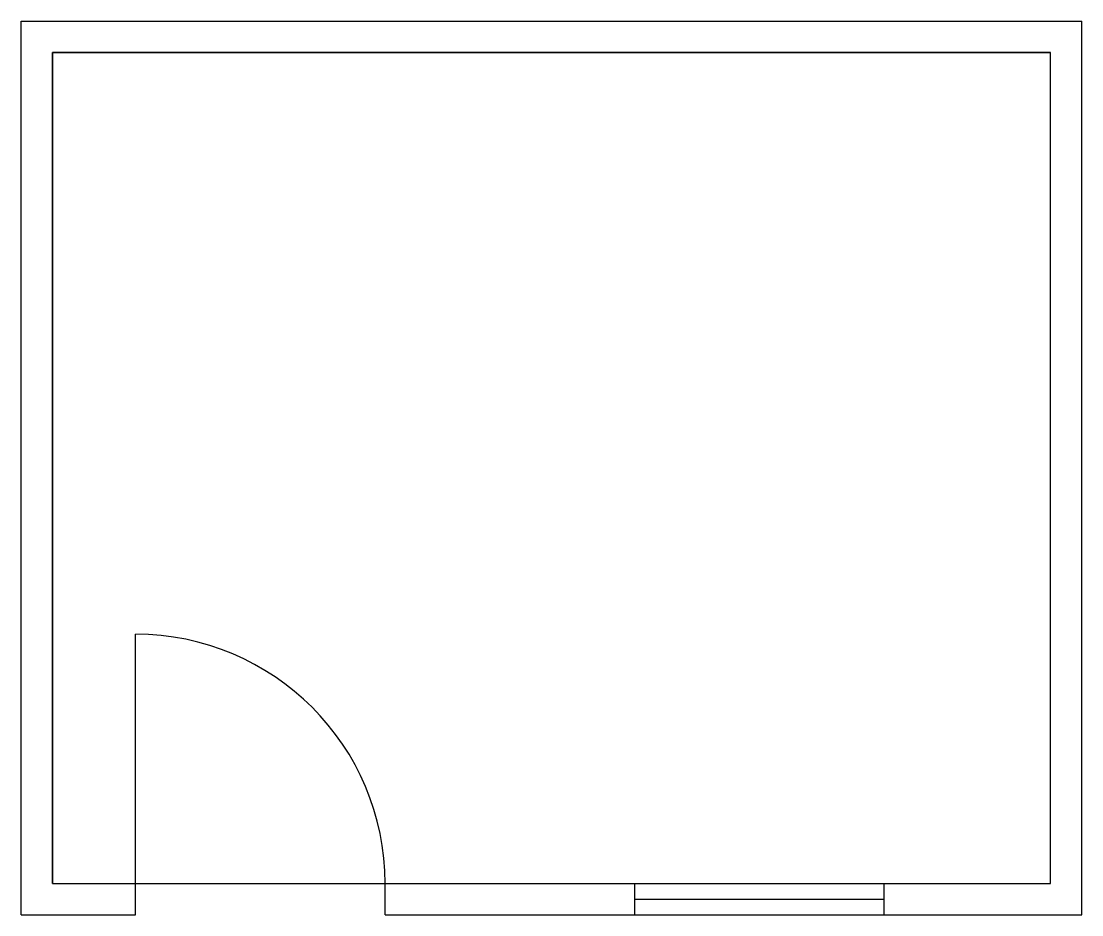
# Model space of a CAD drawing. Header units: inches. Extents: x -4 to 148, y -4 to 124.
import ezdxf

# ---------------------------------------------------------------- set-up
doc = ezdxf.new("R2010")
doc.units = ezdxf.units.IN
for name, color, linetype in [('DOORS', 7, 'CONTINUOUS'), ('ROOMS', 7, 'CONTINUOUS'), ('WALLS', 7, 'CONTINUOUS'), ('WINDOWS', 7, 'CONTINUOUS')]:
    doc.layers.add(name, color=color, linetype=linetype)

msp = doc.modelspace()

# ---------------------------------------------------------------- linework, layer by layer
at = {"layer": 'DOORS'}
msp.add_line((12, 0), (12, 36), dxfattribs=at)
msp.add_arc((12, 0), 36, 0, 90, dxfattribs=at)
at = {"layer": 'ROOMS'}
msp.add_lwpolyline([(0, 0), (144, 0), (144, 120), (0, 120)], close=True, dxfattribs=at)
at = {"layer": 'WALLS'}
for p, q in [((-4.5, 124.5), (148.5, 124.5)), ((-4.5, -4.5), (-4.5, 124.5)), ((148.5, -4.5), (148.5, 124.5)), ((0, 120), (144, 120)), ((0, 0), (0, 120)), ((144, 0), (144, 120)), ((0, 0), (12, 0)), ((12, -4.5), (12, 0)), ((48, 0), (84, 0)), ((48, -4.5), (48, 0)), ((84, -4.5), (84, 0)), ((120, 0), (144, 0)), ((120, -4.5), (120, 0)), ((-4.5, -4.5), (12, -4.5)), ((48, -4.5), (84, -4.5)), ((120, -4.5), (148.5, -4.5))]:
    msp.add_line(p, q, dxfattribs=at)
at = {"layer": 'WINDOWS'}
for p, q in [((84, 0), (120, 0)), ((84, -2.25), (120, -2.25)), ((84, -4.5), (120, -4.5))]:
    msp.add_line(p, q, dxfattribs=at)

doc.saveas('drawing.dxf')
